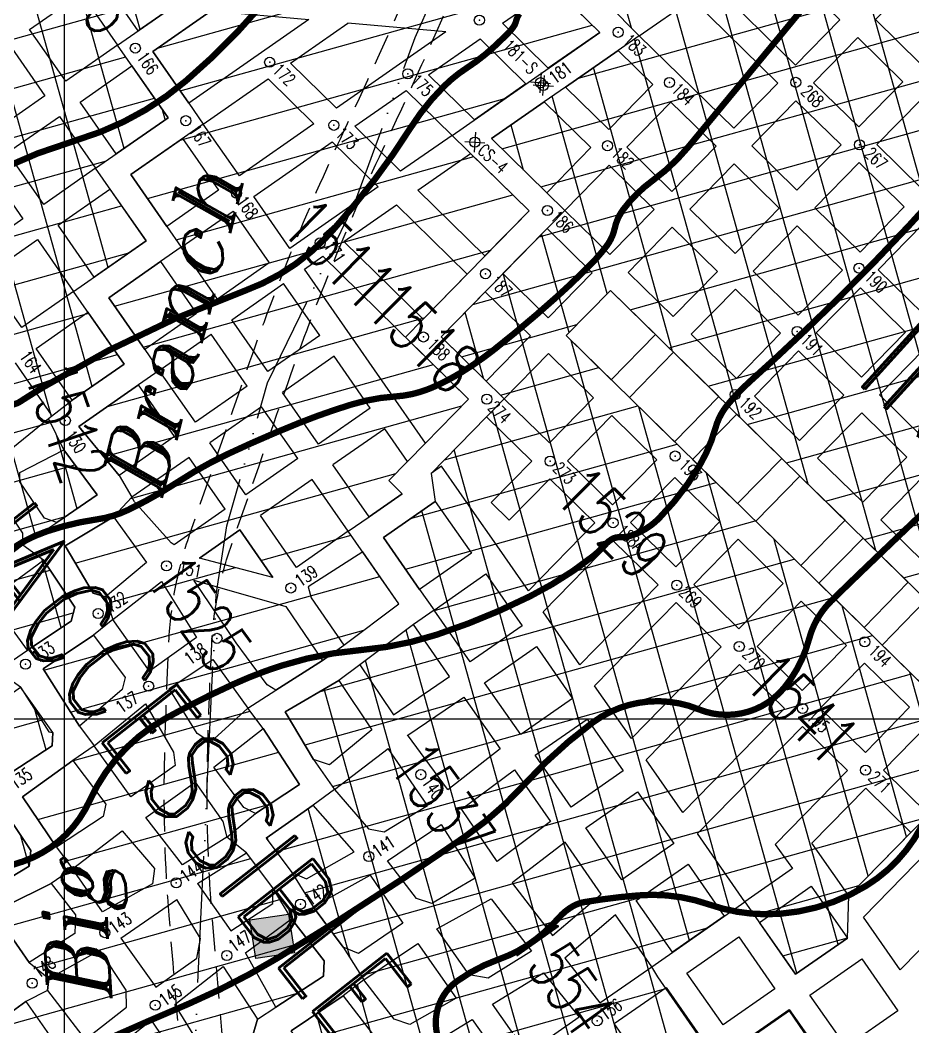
# Model space of a CAD drawing. Header units: inches. Extents: x 10131215 to 10153225, y 3476725 to 3491422.
# Drawn here: x 10143965 to 10144671, y 3481757 to 3482553 of the extents above; entities that cross this region are included whole.
import ezdxf
from ezdxf.enums import TextEntityAlignment as Align

# ---------------------------------------------------------------- set-up
doc = ezdxf.new("R2010")
doc.units = ezdxf.units.IN
doc.header["$LTSCALE"] = 100
doc.header["$MEASUREMENT"] = 0
doc.header["$PDMODE"] = 32
doc.header["$PDSIZE"] = 8
doc.linetypes.add('DASHED2', pattern=[0.375, 0.25, -0.125])
doc.linetypes.add('STREAM', pattern=[1.5, 1, -0.125, 0, -0.125, 0, -0.125, 0, -0.125])
doc.layers.get('0').update_dxf_attribs({"color": 60, "linetype": 'CONTINUOUS'})
for name, color, linetype in [('BUILDINGS', 7, 'CONTINUOUS'), ('ELEVATIONS-UPEER MASON-CONTOURS', 175, 'CONTINUOUS'), ('ELEVATIONS-UPPER MASON-SPOT', 175, 'CONTINUOUS'), ('GRID COORDINATES-VA SOUTH NAD27', 252, 'CONTINUOUS'), ('MINE WORKINGS-ADVANCED-SURVEYED', 7, 'CONTINUOUS'), ('MINE WORKINGS-RETREAT AREA', 4, 'CONTINUOUS'), ('MINE WORKINGS-RETREAT AREA-LABELS', 1, 'CONTINUOUS'), ('ROADS', 34, 'DASHED2'), ('SPADS-CONTROL SURVEY-LABELS', 230, 'CONTINUOUS'), ('SPADS-CONTROL SURVEY-SYMBOLS', 230, 'CONTINUOUS'), ('SPADS-LABEL', 90, 'CONTINUOUS'), ('SPADS-SYMBOL', 90, 'CONTINUOUS'), ('WATER-SURFACE', 140, 'STREAM')]:
    doc.layers.add(name, color=color, linetype=linetype)
doc.styles.add('INACCESSIBLE', font='ROMAND.SHX', dxfattribs={"width": 0.8, "height": 75})
doc.styles.add('LEV', font='SIMPLEX.shx', dxfattribs={"width": 0.7, "height": 40})
doc.styles.add('ROMANT', font='ROMANT.SHX', dxfattribs={"width": 2063.613351, "height": 165.089068})
doc.styles.add('SP', font='SIMPLEX', dxfattribs={"width": 0.75, "height": 12})

# ---------------------------------------------------------------- blocks, each defined once
blk = doc.blocks.new('*U52')
at = {"color": 4}
for p, q in [((660968.53, 201674.95), (661167.82, 201747.49)), ((660989, 201642.5), (661277.04, 201747.33)), ((660991.91, 201603.65), (661310.21, 201719.5)), ((660969.61, 201555.63), (661245.6, 201656.08)), ((660994.76, 201524.87), (661224.64, 201608.54)), ((660950.22, 201468.75), (661257.81, 201580.71)), ((660975.37, 201438), (661243.59, 201535.62)), ((660950.72, 201389.12), (661195.38, 201478.17)), ((660950.83, 201349.26), (661205.42, 201441.92)), ((660974.82, 201318.08), (661230.52, 201411.15)), ((660934.89, 201263.64), (661182.31, 201353.69)), ((661081.2, 201276.98), (661150.88, 201302.35)), ((660916.63, 201177.18), (661176.03, 201271.59)), ((660962.85, 201233.91), (661061.49, 201269.81)), ((660940.05, 201145.8), (661166.7, 201228.29)), ((660944.67, 201107.57), (661081.81, 201157.49)), ((660920.99, 201059.05), (661106.95, 201126.73)), ((660946.04, 201028.26), (661102.99, 201085.38)), ((660901.27, 200972.06), (661091.24, 201041.2)), ((660928.24, 200941.97), (661116.77, 201010.59)), ((660891.4, 200888.65), (661141.94, 200979.84)), ((660909.33, 200855.27), (661136.46, 200937.94))]:
    blk.add_line(p, q, dxfattribs=at)
blk = doc.blocks.new('*U53')
at = {"color": 4}
for p, q in [((661623.27, 201274.05), (661400.96, 201884.85)), ((661565.82, 201322.26), (661380.63, 201831.07)), ((661680.72, 201225.84), (661458.41, 201836.64)), ((661508.36, 201370.47), (661349.87, 201805.92)), ((661772.38, 201083.67), (661515.86, 201788.44)), ((661341.36, 201719.67), (661319.12, 201780.78)), ((661302.54, 201676.8), (661544.12, 201764.73)), ((661246.34, 201616.44), (661577.29, 201736.89)), ((661450.91, 201418.68), (661344.48, 201711.09)), ((661279.52, 201588.61), (661610.46, 201709.06)), ((661281.18, 201549.3), (661643.63, 201681.23)), ((661393.46, 201466.89), (661313.73, 201685.95)), ((661338.38, 201508.57), (661282.97, 201660.8)), ((661232.97, 201491.85), (661676.8, 201653.39)), ((661264.87, 201600.9), (661252.22, 201635.65)), ((661357.33, 201497.21), (661673.4, 201612.25)), ((661390.5, 201469.37), (661667.19, 201570.08)), ((661310.54, 201475.4), (661282.9, 201551.36)), ((661423.67, 201441.54), (661700.36, 201542.25)), ((661442.48, 201003.26), (661255.07, 201518.19)), ((661456.84, 201413.71), (661733.53, 201514.41)), ((661227.12, 201449.82), (661316.32, 201482.28)), ((661245.73, 201434.2), (661227.23, 201485.02)), ((661490.01, 201385.87), (661766.7, 201486.58)), ((661473.24, 201028.41), (661312.75, 201469.34)), ((661523.18, 201358.04), (661799.87, 201458.75)), ((661260.29, 201421.98), (661336.24, 201449.63)), ((661556.35, 201330.21), (661833.04, 201430.91)), ((661219.9, 201367.37), (661369.41, 201421.79)), ((661529.35, 200983.87), (661370.21, 201421.13)), ((661462.08, 200839.77), (661254.88, 201409.06)), ((661589.52, 201302.37), (661866.21, 201403.08)), ((661196.78, 201319.05), (661402.58, 201393.96)), ((661431.33, 200814.61), (661227.04, 201375.89)), ((661560.11, 201009.02), (661427.66, 201372.92)), ((661195.94, 201278.84), (661435.76, 201366.13)), ((661220.16, 201247.75), (661468.93, 201338.29)), ((661400.59, 200789.43), (661205.29, 201326.01)), ((661579.66, 201064.94), (661485.11, 201324.71)), ((661135.2, 201176.92), (661502.1, 201310.46)), ((661127.2, 201134.1), (661535.27, 201282.63)), ((661607.5, 201098.11), (661542.57, 201276.5)), ((661151.39, 201103), (661568.44, 201254.79)), ((661110.94, 201048.37), (661601.61, 201226.96)), ((661369.85, 200764.25), (661199.99, 201230.93)), ((661647.9, 201096.74), (661600.02, 201228.29)), ((661339.11, 200739.08), (661169.77, 201204.33)), ((661135.65, 201017.46), (661634.78, 201199.13)), ((661308.36, 200713.9), (661138.91, 201179.48)), ((661161.01, 200986.78), (661667.95, 201171.29)), ((661185.43, 200955.76), (661621.12, 201114.34)), ((661175.63, 200968.93), (661133.66, 201084.25)), ((661103.87, 201056.47), (661103.01, 201058.82)), ((661491.94, 201027.42), (661572.91, 201056.89)), ((661140.58, 200899.53), (661456.04, 201014.35)), ((661517.09, 200996.66), (661566.97, 201014.82)), ((661166.38, 200869.01), (661426.89, 200963.83)), ((661277.66, 200688.6), (661183.18, 200948.2)), ((661177.05, 200855.4), (661152.57, 200922.64))]:
    blk.add_line(p, q, dxfattribs=at)
blk = doc.blocks.new('*U54')
at = {"color": 4}
for p, q in [((660953.61, 201688.58), (660919.9, 201781.2)), ((660948.22, 201593.75), (660889.15, 201756.05)), ((660942.82, 201498.92), (660858.39, 201730.9)), ((660734.67, 201629.74), (660988.48, 201722.12)), ((660937.43, 201404.09), (660827.64, 201705.75)), ((660907.06, 201377.91), (660796.88, 201680.61)), ((660646.72, 201557.82), (660943.95, 201666)), ((660902.01, 201282.13), (660766.13, 201655.46)), ((660558.76, 201485.9), (660969.09, 201635.25)), ((660978.97, 201618.9), (660976.17, 201626.6)), ((660470.81, 201413.98), (660934.97, 201582.92)), ((660481.34, 201377.91), (660949.71, 201548.38)), ((660505.08, 201346.64), (660958.35, 201511.62)), ((660792.07, 201411.19), (660930.32, 201461.51)), ((660556.5, 201285.54), (660955.46, 201430.75)), ((660581.18, 201254.62), (660906.73, 201373.11)), ((660932.99, 201306.66), (660912.21, 201363.74)), ((660606.46, 201223.91), (660928.54, 201341.14)), ((660632.5, 201193.48), (660924.42, 201299.74)), ((660927.6, 201211.84), (660908.26, 201264.97)), ((660656.93, 201162.47), (660915.53, 201256.59)), ((660682.39, 201131.83), (660936.24, 201224.22)), ((660923.08, 201114.59), (660910.78, 201148.41)), ((660833.29, 201106.94), (660919.31, 201138.25)), ((660916.97, 201021.74), (660908.44, 201045.19))]:
    blk.add_line(p, q, dxfattribs=at)
blk = doc.blocks.new('CHKSPD')
at = {"layer": 'SPADS-CONTROL SURVEY-SYMBOLS'}
for p, q in [((0, 8), (0, -8)), ((-8, 0), (8, 0))]:
    blk.add_line(p, q, dxfattribs=at)
blk.add_circle((0, 0), 4, dxfattribs=at)

msp = doc.modelspace()

# ---------------------------------------------------------------- linework, layer by layer
at = {"layer": 'BUILDINGS'}
msp.add_lwpolyline([(10144151.39, 3481810.61), (10144146.73, 3481841.21), (10144177.33, 3481845.88), (10144181.99, 3481815.28)], close=True, dxfattribs=at)
msp.add_solid([(10144146.73, 3481841.21), (10144177.33, 3481845.88), (10144151.39, 3481810.61), (10144181.99, 3481815.28)], dxfattribs=at)
at = {"layer": 'ELEVATIONS-UPEER MASON-CONTOURS', "const_width": 5}
for points in [[(10135978.88, 3483263.25, 0), (10135880.17, 3483248.32, 0.000547)], [(10136147.76, 3483288.54, 0.000001), (10135988.51, 3483264.69, 0.000023)], [(10143347.33, 3482130.47, -0.074742), (10143492.5, 3482211.57, -0.075669), (10143555.9, 3482225.03, 0.136176), (10143590.43, 3482236.81, 0.122694), (10143601.27, 3482249, -0.197133), (10143609.23, 3482255.69, -0.014469), (10143619.45, 3482258.63, 0.006496), (10143642.31, 3482264.82, 0.006576), (10143732.53, 3482291.8, 0.012443), (10143779.63, 3482307.86, 0.134314), (10143821.7, 3482337.93, -0.072445), (10143891.43, 3482401.97, -0.077302), (10144010.11, 3482458.43, 0.104402), (10144096.03, 3482505.11, 0.039735), (10144155.41, 3482564.48, -0.034495), (10144223.07, 3482633.55, -0.030355), (10144254.04, 3482657.89, 0.059267), (10144269.19, 3482671.28, 0.206496), (10144276.06, 3482691.9, -0.120959), (10144281.63, 3482727.57, -0.042379), (10144306.37, 3482775.05, -0.020822), (10144368.41, 3482864.45, -0.031957), (10144388.41, 3482887.62, -0.01807), (10144427.66, 3482924.82)], [(10143396.67, 3482039.11), (10143557.87, 3482080.14), (10143716.07, 3482120.4, 0.267686), (10143756.33, 3482159.63, -0.252143), (10143797.54, 3482202.18, -0.013641), (10143864.44, 3482221.43, 0.012242), (10143939.04, 3482242.67, 0.000469), (10143961.31, 3482249.63, 0.016715), (10143961.93, 3482249.85, 0.051068), (10143964.85, 3482251.34, -0.007623), (10143983.44, 3482262.98, -0.049193), (10144142.2, 3482338.87, 0.114497), (10144206.29, 3482380.46, 0.012809), (10144213.82, 3482388.68, 0.0055), (10144230.65, 3482408.45, 0.032776), (10144273.66, 3482467.64, -0.05672), (10144300.18, 3482500.68, -0.051842), (10144318.34, 3482515.3, 0.043714), (10144340.14, 3482532.26, 0.011175), (10144351.42, 3482543.23, 0.032425), (10144354.96, 3482547.33, 0.099686), (10144357.31, 3482552.2, -0.08148), (10144359.96, 3482558.24, -0.117043)], [(10143914.82, 3482079.2, -0.227373), (10143985.85, 3482148.67, -0.046598), (10144025.79, 3482158.2, 0.076128), (10144049.94, 3482165.48, 0.0335), (10144090.15, 3482188.07, -0.034676), (10144129.04, 3482209.8, -0.014939), (10144185.79, 3482234.49, -0.020995), (10144227.34, 3482249.11, -0.058196), (10144261.9, 3482255.41, 0.077682), (10144287.66, 3482261.14, 0.022795), (10144299.81, 3482266.57, 0.01961), (10144313.36, 3482274.04, 0.031161), (10144340.14, 3482292.6, 0.015772), (10144389.36, 3482334.04, 0.015542), (10144416.97, 3482360.41, 0.032523), (10144428.9, 3482374.23, 0.109261), (10144435.55, 3482388.73, -0.108751), (10144442.21, 3482403.31, -0.074022), (10144465.44, 3482426.19, 0.0625), (10144493.53, 3482452.61), (10144583.07, 3482560.86)], [(10143634.15, 3481795.18, -0.003317), (10143803.39, 3481845.88, -0.022805), (10143904.08, 3481870.39, 0.036071), (10143967.35, 3481887.58, 0.204429), (10144019.83, 3481935.58, -0.161149), (10144080.15, 3482000.81, -0.019473), (10144134.26, 3482028.03, -0.029647), (10144171.41, 3482042.34, -0.05677), (10144233.95, 3482054.7, 0.058549), (10144294.55, 3482066.9, 0.037419), (10144368.46, 3482097.31, 0.050743), (10144418.24, 3482128.98, 0.044113), (10144428.09, 3482138.27, -0.08408), (10144433.66, 3482142.74, -0.140859), (10144438.99, 3482143.99, 0.087604), (10144447.63, 3482145.06, 0.124246), (10144470.52, 3482158.97, 0.061925), (10144502.84, 3482201.12, 0.065271), (10144515.2, 3482230.36, -0.102851), (10144524.46, 3482248.39, -0.040338), (10144541.99, 3482266.82, 0.011353), (10144607.85, 3482328.5, 0.016962), (10144697.69, 3482422.72, 0.013896), (10144800.03, 3482544.27)], [(10143758.59, 3481634.57, -0.000411), (10143778.72, 3481641.84, 0.015562), (10143955.98, 3481711.99, 0.005122), (10144003.97, 3481733.32, -0.004089), (10144064.02, 3481760.16, -0.002236), (10144075.5, 3481765.12, 0.001103), (10144098.79, 3481775.11, 0.034105), (10144168.66, 3481811.11, 0.015214), (10144316.45, 3481906.75, 0.05772), (10144363.82, 3481948.31, -0.049694), (10144418.02, 3481997.41, -0.262095), (10144501.93, 3482007.88, 0.329029), (10144569.67, 3482024.98, 0.108358), (10144589.3, 3482063.44, -0.135712), (10144606.72, 3482093.46, -0.003499), (10144641.09, 3482126.67, 0.001489), (10144722.18, 3482204.38, 0.002711), (10144813.89, 3482293.76, 0.002051), (10144933.98, 3482413.05)], [(10144297.05, 3481744.1, -0.350482), (10144310.6, 3481792.73, -0.071835), (10144343.88, 3481810.12, 0.08046), (10144373.36, 3481826.17, 0.047777), (10144391.37, 3481843.11, -0.08364), (10144402.38, 3481852.07, -0.088232), (10144411.76, 3481855.4, -0.020497), (10144453.98, 3481860.64, -0.105042), (10144510.07, 3481853.48, 0.10401), (10144566.69, 3481846.14, 0.11867), (10144634.44, 3481868.19, 0.133508), (10144677.98, 3481914.51, 0.037173), (10144684.33, 3481928.92, -0.054949), (10144688.97, 3481938.53, -0.061431), (10144701.45, 3481953.87, -0.00654), (10144836.51, 3482080.26, -0.027032), (10144939.43, 3482164.37, -0.020232), (10145086.9, 3482263.24)], [(10143969.15, 3481406.77, -0.030779), (10144019.44, 3481431.82), (10144242.74, 3481526.4), (10144466.04, 3481620.99, 0.443101), (10144474.53, 3481645.32, -0.390718), (10144481.41, 3481672.63, -0.367785), (10144513.82, 3481668.53, 0.351109), (10144547.26, 3481663.3, 0.00769), (10144577.57, 3481681.28, 0.004922), (10144624.21, 3481710.56, 0.004204), (10144831.79, 3481846.25, 0.034973), (10144855.42, 3481864.48, 0.01141), (10144871.22, 3481879.2, -0.002225), (10144950.83, 3481956.15, -0.004884), (10145049.73, 3482049.04, -0.003695), (10145182.52, 3482169.56)]]:
    msp.add_lwpolyline(points, format="xyb", dxfattribs=at)
at = {"layer": 'GRID COORDINATES-VA SOUTH NAD27'}
for p, q in [((10144000, 3476730), (10144000, 3490730)), ((10153220, 3482000), (10131220, 3482000))]:
    msp.add_line(p, q, dxfattribs=at)
at = {"layer": 'MINE WORKINGS-ADVANCED-SURVEYED'}
for p, q in [((10144178.75, 3482519.06), (10144224.3, 3482550.81)), ((10144301.69, 3482543.8), (10144215.11, 3482483.46)), ((10144215.11, 3482483.46), (10144178.75, 3482519.06)), ((10144109.76, 3482470.98), (10144161.03, 3482506.71)), ((10144161.03, 3482506.71), (10144197.39, 3482471.11)), ((10144197.39, 3482471.11), (10144138.35, 3482429.96)), ((10144149.78, 3482413.55), (10144211.93, 3482456.86)), ((10144211.93, 3482456.86), (10144248.29, 3482421.26)), ((10144248.29, 3482421.26), (10144178.37, 3482372.53)), ((10144285.72, 3482218.5), (10144189.81, 3482356.12)), ((10144201.99, 3482303.66), (10144173.4, 3482344.69)), ((10144160.96, 3482275.07), (10144132.38, 3482316.1)), ((10144144.56, 3482263.64), (10144115.97, 3482304.66)), ((10144201.99, 3482303.66), (10144160.96, 3482275.07)), ((10143989.73, 3482240.93), (10143961.08, 3482282.04)), ((10144213.42, 3482287.25), (10144172.4, 3482258.67)), ((10144242.01, 3482246.23), (10144213.42, 3482287.25)), ((10144103.53, 3482235.05), (10144074.94, 3482276.07)), ((10144087.12, 3482223.61), (10144058.54, 3482264.64)), ((10144144.56, 3482263.64), (10144103.53, 3482235.05)), ((10144200.99, 3482217.64), (10144172.4, 3482258.67)), ((10144155.99, 3482247.23), (10144114.97, 3482218.64)), ((10144184.58, 3482206.21), (10144155.99, 3482247.23)), ((10144242.01, 3482246.23), (10144200.99, 3482217.64)), ((10144253.45, 3482229.82), (10144212.42, 3482201.23)), ((10144271.48, 3482203.95), (10144253.45, 3482229.82)), ((10144087.12, 3482223.61), (10144043.11, 3482192.94)), ((10144143.56, 3482177.62), (10144114.97, 3482218.64)), ((10144098.56, 3482207.2), (10144053.34, 3482175.69)), ((10144127.15, 3482166.18), (10144098.56, 3482207.2)), ((10144184.58, 3482206.21), (10144143.56, 3482177.62)), ((10144241.01, 3482160.21), (10144212.42, 3482201.23)), ((10144196.02, 3482189.8), (10144154.99, 3482161.21)), ((10144224.6, 3482148.78), (10144196.02, 3482189.8)), ((10144127.15, 3482166.18), (10144086.7, 3482137.99)), ((10144183.58, 3482120.19), (10144154.99, 3482161.21)), ((10144138.59, 3482149.77), (10144106.7, 3482127.55)), ((10144164.79, 3482112.17), (10144138.59, 3482149.77))]:
    msp.add_line(p, q, dxfattribs=at)
at = {"layer": 'MINE WORKINGS-ADVANCED-SURVEYED', "flags": 128}
for points in [[(10144029.71, 3482585.84), (10144070.73, 3482614.43), (10144099.32, 3482573.41), (10144058.3, 3482544.82)], [(10144677.65, 3482518.69), (10144641.92, 3482553.67), (10144676.91, 3482589.4), (10144712.63, 3482554.41)], [(10144382.92, 3482515.08), (10144346.56, 3482550.69), (10144387.29, 3482579.07), (10144423.65, 3482543.47)], [(10143972.28, 3482545.82), (10144013.3, 3482574.41), (10144041.89, 3482533.39), (10144000.87, 3482504.8)], [(10144529.68, 3482467.63), (10144454.89, 3482540.86), (10144496.65, 3482569.96), (10144564.66, 3482503.36)], [(10144193.35, 3482553.62), (10144098.32, 3482487.39), (10144069.73, 3482528.41), (10144115.97, 3482560.64)], [(10144324.47, 3482474.35), (10144288.11, 3482509.95), (10144328.84, 3482538.34), (10144365.2, 3482502.73)], [(10144628.67, 3482468.67), (10144592.94, 3482503.66), (10144627.93, 3482539.38), (10144663.65, 3482504.4)], [(10143914.85, 3482505.8), (10143955.87, 3482534.38), (10143984.46, 3482493.36), (10143943.44, 3482464.77)], [(10144430.69, 3482466.59), (10144396.44, 3482500.13), (10144438.19, 3482529.23), (10144465.67, 3482502.32)], [(10144012.3, 3482488.39), (10144053.32, 3482516.98), (10144081.91, 3482475.96), (10144040.89, 3482447.37)], [(10144266.01, 3482433.61), (10144229.65, 3482469.21), (10144270.38, 3482497.6), (10144306.74, 3482461.99)], [(10144381.71, 3482416.58), (10144337.99, 3482459.39), (10144379.74, 3482488.49), (10144416.69, 3482452.3)], [(10144480.7, 3482417.62), (10144444.98, 3482452.6), (10144479.96, 3482488.33), (10144515.68, 3482453.34)], [(10144579.69, 3482418.66), (10144543.97, 3482453.64), (10144578.95, 3482489.36), (10144614.68, 3482454.38)], [(10144678.69, 3482419.69), (10144642.96, 3482454.68), (10144677.94, 3482490.4), (10144713.67, 3482455.42)], [(10143954.87, 3482448.36), (10143995.89, 3482476.95), (10144024.48, 3482435.93), (10143983.46, 3482407.34)], [(10144052.33, 3482430.96), (10144093.35, 3482459.55), (10144121.94, 3482418.52), (10144080.92, 3482389.94)], [(10144332.73, 3482366.56), (10144279.54, 3482418.65), (10144321.29, 3482447.75), (10144367.72, 3482402.29)], [(10144530.72, 3482368.64), (10144494.99, 3482403.62), (10144529.97, 3482439.35), (10144565.7, 3482404.37)], [(10144629.71, 3482369.68), (10144593.98, 3482404.66), (10144628.97, 3482440.39), (10144664.69, 3482405.4)], [(10143897.44, 3482408.34), (10143938.46, 3482436.93), (10143967.05, 3482395.91), (10143926.03, 3482367.32)], [(10144431.72, 3482367.6), (10144396, 3482402.59), (10144430.98, 3482438.31), (10144466.71, 3482403.33)], [(10143994.9, 3482390.93), (10144035.92, 3482419.52), (10144064.51, 3482378.5), (10144023.48, 3482349.91)], [(10144092.35, 3482373.53), (10144133.37, 3482402.12), (10144161.96, 3482361.09), (10144120.94, 3482332.5)], [(10144283.75, 3482316.55), (10144221.08, 3482377.92), (10144262.84, 3482407.02), (10144318.74, 3482352.27)], [(10144679.72, 3482320.7), (10144644, 3482355.69), (10144678.98, 3482391.41), (10144714.71, 3482356.43)], [(10144382.75, 3482317.59), (10144347.02, 3482352.57), (10144382.01, 3482388.3), (10144417.73, 3482353.31)], [(10144481.74, 3482318.63), (10144446.01, 3482353.61), (10144481, 3482389.33), (10144516.72, 3482354.35)], [(10144580.73, 3482319.66), (10144545.01, 3482354.65), (10144579.99, 3482390.37), (10144615.72, 3482355.39)], [(10143937.46, 3482350.91), (10143978.49, 3482379.5), (10144007.08, 3482338.48), (10143966.05, 3482309.89)], [(10144034.92, 3482333.5), (10144075.94, 3482362.09), (10144104.53, 3482321.07), (10144063.51, 3482292.48)], [(10144333.77, 3482267.57), (10144298.05, 3482302.55), (10144333.03, 3482338.28), (10144368.75, 3482303.3)], [(10144432.76, 3482268.61), (10144397.04, 3482303.59), (10144432.02, 3482339.32), (10144467.75, 3482304.34)], [(10144531.76, 3482269.65), (10144496.03, 3482304.63), (10144531.01, 3482340.36), (10144566.74, 3482305.37)], [(10144630.75, 3482270.69), (10144595.02, 3482305.67), (10144630.01, 3482341.4), (10144665.73, 3482306.41)], [(10143977.49, 3482293.48), (10144018.51, 3482322.07), (10144047.1, 3482281.04), (10144006.08, 3482252.46)], [(10144383.79, 3482218.59), (10144348.06, 3482253.58), (10144383.04, 3482289.3), (10144418.77, 3482254.32)], [(10144482.78, 3482219.63), (10144447.05, 3482254.62), (10144482.04, 3482290.34), (10144517.76, 3482255.36)], [(10144581.77, 3482220.67), (10144546.05, 3482255.65), (10144581.03, 3482291.38), (10144616.75, 3482256.4)], [(10144680.76, 3482221.71), (10144645.04, 3482256.69), (10144680.02, 3482292.42), (10144715.75, 3482257.44)], [(10144433.8, 3482169.62), (10144398.08, 3482204.6), (10144433.06, 3482240.33), (10144468.78, 3482205.34)], [(10144532.79, 3482170.66), (10144497.07, 3482205.64), (10144532.05, 3482241.36), (10144567.78, 3482206.38)], [(10144631.79, 3482171.69), (10144596.06, 3482206.68), (10144631.04, 3482242.4), (10144666.77, 3482207.42)], [(10144326.45, 3482160.05), (10144298.44, 3482200.24), (10144290.2, 3482194.49), (10144334.07, 3482239.29), (10144369.79, 3482204.3), (10144337.62, 3482171.45), (10144351.91, 3482157.46), (10144384.08, 3482190.31), (10144419.81, 3482155.33), (10144367.19, 3482101.59), (10144338.09, 3482143.35)], [(10143964.66, 3482187.81), (10143964.46, 3482195.35), (10143999.43, 3482213.07), (10144025.72, 3482177.5), (10143993.86, 3482155.56), (10143984.15, 3482159.03)], [(10144582.81, 3482121.68), (10144547.08, 3482156.66), (10144582.07, 3482192.39), (10144617.79, 3482157.4)], [(10144681.8, 3482122.72), (10144646.08, 3482157.7), (10144681.06, 3482193.43), (10144716.78, 3482158.44)], [(10144483.82, 3482120.64), (10144448.09, 3482155.62), (10144483.07, 3482191.35), (10144518.8, 3482156.37)], [(10143905.53, 3482148.95), (10143906.1, 3482157.16), (10143938.84, 3482177.71), (10143947.78, 3482175.39), (10143966.58, 3482147.26), (10143966.89, 3482137.77), (10143932.3, 3482111.53)], [(10144252.45, 3482143.8), (10144293.47, 3482172.39), (10144322.06, 3482131.37), (10144281.04, 3482102.78)], [(10144000.47, 3482137.14), (10144038.72, 3482160.22), (10144064.85, 3482123.93), (10144032.39, 3482096.94), (10144022.63, 3482099.68)], [(10144469.82, 3482106.35), (10144407.93, 3482043.14), (10144378.83, 3482084.89), (10144434.1, 3482141.33)], [(10144533.83, 3482071.66), (10144498.11, 3482106.65), (10144533.09, 3482142.37), (10144568.82, 3482107.39)], [(10144632.82, 3482072.7), (10144597.1, 3482107.69), (10144632.08, 3482143.41), (10144667.81, 3482108.43)], [(10144192.9, 3482104.73), (10144195.2, 3482095.95), (10144221.01, 3482058.6), (10144264.63, 3482091.35), (10144236.04, 3482132.37)], [(10143941.1, 3482094.9), (10143983.43, 3482125.94), (10144008.03, 3482088.68), (10144005.08, 3482077.71), (10143970.72, 3482054.73)], [(10144292.47, 3482086.37), (10144333.5, 3482114.96), (10144362.09, 3482073.94), (10144321.06, 3482045.35)], [(10144038.31, 3482079.05), (10144076.79, 3482108.9), (10144104.55, 3482064.62), (10144067.13, 3482037.97)], [(10144102.24, 3482110.05), (10144175.07, 3482089.22), (10144204.27, 3482046.53), (10144167.33, 3482023.12), (10144160.45, 3482027.24), (10144135.82, 3482060.51)], [(10144519.84, 3482057.37), (10144448.66, 3481984.69), (10144419.57, 3482026.44), (10144484.11, 3482092.36)], [(10144583.85, 3482022.69), (10144548.12, 3482057.67), (10144583.11, 3482093.4), (10144618.83, 3482058.41)], [(10144682.84, 3482023.73), (10144647.11, 3482058.71), (10144682.1, 3482094.43), (10144717.82, 3482059.45)], [(10144304.65, 3482033.91), (10144276.07, 3482074.94), (10144233.64, 3482043.04), (10144259.28, 3482004.97), (10144260.39, 3482003.39)], [(10143982.92, 3482039.93), (10144022.87, 3482066.41), (10144047.98, 3482032.98), (10144045.5, 3482023.57), (10144011.68, 3481994.48)], [(10144332.5, 3482028.94), (10144373.52, 3482057.53), (10144402.11, 3482016.51), (10144361.09, 3481987.92)], [(10144082.69, 3482024.26), (10144117.3, 3482047.23), (10144145.09, 3482008.77), (10144115.43, 3481981.82), (10144104.87, 3481988.86)], [(10144569.85, 3482008.4), (10144489.4, 3481926.24), (10144460.3, 3481967.99), (10144534.13, 3482043.38)], [(10144633.86, 3481973.71), (10144598.14, 3482008.69), (10144633.12, 3482044.42), (10144668.85, 3482009.44)], [(10143927.01, 3481998.54), (10143965.03, 3482025.27), (10143987.46, 3481989.97), (10143990.59, 3481989.63), (10143990.23, 3481979.1), (10143958.31, 3481958.13)], [(10144174.51, 3482006), (10144217.01, 3482030.72), (10144243.17, 3481991.52), (10144209.71, 3481963.99), (10144197.14, 3481968.26)], [(10144023.46, 3481978.86), (10144064.14, 3482012.32), (10144086.23, 3481973.89), (10144087.57, 3481963.36), (10144052.48, 3481938.73)], [(10144372.52, 3481971.51), (10144413.55, 3482000.1), (10144442.13, 3481959.08), (10144401.11, 3481930.49)], [(10144562.48, 3481900.81), (10144576.1, 3481881.79), (10144538.59, 3481855.65), (10144501.04, 3481909.54), (10144584.14, 3481994.4), (10144619.87, 3481959.42)], [(10144683.88, 3481924.73), (10144648.15, 3481959.72), (10144683.14, 3481995.44), (10144718.86, 3481960.46)], [(10144118.17, 3481961.97), (10144157.32, 3481992.63), (10144186.06, 3481948.51), (10144151.08, 3481925.45), (10144141.94, 3481930.09)], [(10143914.13, 3481980.86), (10143941.35, 3481948.14), (10143939.4, 3481946.22), (10143973.3, 3481896.04), (10143972.08, 3481883.75), (10143934.71, 3481861.22), (10143907.33, 3481907.42)], [(10143966.79, 3481938.73), (10144006.4, 3481967.3), (10144032.65, 3481932.83), (10144030.52, 3481923.14), (10143993.63, 3481898.76)], [(10144064.2, 3481922.26), (10144103.4, 3481950.13), (10144125.28, 3481919.24), (10144128.3, 3481906.77), (10144093.41, 3481884.92)], [(10144591.56, 3481901.92), (10144634.16, 3481945.43), (10144669.89, 3481910.44), (10144620.72, 3481860.24), (10144596.02, 3481895.68)], [(10144412.55, 3481914.08), (10144453.57, 3481942.67), (10144482.16, 3481901.65), (10144441.14, 3481873.06)], [(10144290.74, 3481854.19), (10144278.66, 3481858.21), (10144255.61, 3481887.98), (10144298.1, 3481916.83), (10144325.13, 3481874.38)], [(10144006.28, 3481881.62), (10144045.62, 3481911.66), (10144071.23, 3481881.84), (10144069.66, 3481869.81), (10144029.9, 3481847.69)], [(10144396.14, 3481902.64), (10144354.33, 3481870.56), (10144354.63, 3481870.13), (10144386.17, 3481828.98), (10144424.73, 3481861.62)], [(10144661.46, 3481801.78), (10144632.36, 3481843.54), (10144684.18, 3481896.45), (10144719.9, 3481861.47)], [(10144452.57, 3481856.65), (10144493.59, 3481885.24), (10144522.18, 3481844.22), (10144481.16, 3481815.63)], [(10144232.54, 3481814.8), (10144220.54, 3481819.78), (10144196.69, 3481851.46), (10144241.89, 3481876.53), (10144267.87, 3481838.69)], [(10143948.94, 3481840.69), (10143953.63, 3481852.26), (10143989.33, 3481870.05), (10144008.6, 3481845.17), (10144008.07, 3481830.52), (10143971.89, 3481807.66)], [(10144578.62, 3481798.22), (10144550.03, 3481839.24), (10144591.05, 3481867.83), (10144619.64, 3481826.81)], [(10144335.3, 3481795.15), (10144320.17, 3481797.86), (10144294.79, 3481834.18), (10144337.79, 3481857.87), (10144369.56, 3481816.58)], [(10144167.33, 3481772.14), (10144143.16, 3481815.18), (10144179.63, 3481842.14), (10144205.53, 3481808.82), (10144205.05, 3481796.79)], [(10144464.75, 3481804.19), (10144436.16, 3481845.21), (10144395.89, 3481811.03), (10144423.73, 3481775.6)], [(10144521.19, 3481758.2), (10144492.6, 3481799.22), (10144533.62, 3481827.81), (10144562.21, 3481786.78)], [(10144273.2, 3481758.55), (10144260.9, 3481762.84), (10144236.87, 3481793.91), (10144279.58, 3481822.51), (10144310.09, 3481779.38)], [(10144618.64, 3481740.79), (10144590.05, 3481781.81), (10144631.07, 3481810.4), (10144659.66, 3481769.38)], [(10144118.99, 3481723.08), (10144087.15, 3481774.38), (10144125.59, 3481804.33), (10144152.82, 3481762.71), (10144149.17, 3481750.72)], [(10144366.3, 3481735.58), (10144338.68, 3481774.48), (10144379.21, 3481799.24), (10144407.32, 3481764.17)], [(10144463.76, 3481718.17), (10144435.17, 3481759.19), (10144476.19, 3481787.78), (10144504.78, 3481746.76)], [(10144208.05, 3481713.82), (10144179.42, 3481753.36), (10144220.47, 3481781.12), (10144243.39, 3481751.24), (10144243.18, 3481738.09)], [(10143969.28, 3481776.72), (10143998.89, 3481734.41), (10143959.07, 3481707.75), (10143930.48, 3481748.77)], [(10144561.21, 3481700.76), (10144532.62, 3481741.79), (10144573.64, 3481770.38), (10144602.23, 3481729.35)], [(10144322.71, 3481762.5), (10144349.89, 3481724.14), (10144308.87, 3481695.55), (10144277.01, 3481734.55)], [(10144061.16, 3481683.77), (10144028.91, 3481730.6), (10144068.46, 3481761.91), (10144097.18, 3481719.31), (10144097.33, 3481707.47)]]:
    msp.add_lwpolyline(points, close=True, dxfattribs=at)
for points in [[(10144513.35, 3482581.6), (10144578.65, 3482517.65), (10144613.64, 3482553.37), (10144568.14, 3482597.93)], [(10144301.69, 3482543.8), (10144224.3, 3482550.81)], [(10144138.35, 3482429.96), (10144109.76, 3482470.98)], [(10144178.37, 3482372.53), (10144149.78, 3482413.55)], [(10144189.81, 3482356.12), (10144204.38, 3482366.28), (10144319.78, 3482253.28), (10144285.72, 3482218.5)], [(10144132.38, 3482316.1), (10144173.4, 3482344.69)], [(10144074.94, 3482276.07), (10144115.97, 3482304.66)], [(10144015.24, 3482226.6), (10144011.24, 3482231.68), (10144058.54, 3482264.64)], [(10143920.53, 3482253.26), (10143951.82, 3482209.21), (10143987.32, 3482237.94)], [(10144043.11, 3482192.94), (10144015.41, 3482226.52)], [(10144271.48, 3482203.95), (10144256.62, 3482188.79), (10144267.18, 3482178.45), (10144241.01, 3482160.21)], [(10144086.7, 3482137.99), (10144084.38, 3482139.57), (10144055.44, 3482172.04), (10144053.34, 3482175.69)], [(10144224.6, 3482148.78), (10144183.58, 3482120.19)], [(10144164.79, 3482112.17), (10144106.7, 3482127.55)], [(10144271.69, 3481987.39), (10144316.09, 3482017.51), (10144344.68, 3481976.48), (10144303.38, 3481944.22), (10144303.06, 3481944.68), (10144271.43, 3481987.74)], [(10144213.69, 3481944.41), (10144240.7, 3481913.35), (10144252.92, 3481910.91), (10144287.37, 3481931.71), (10144256.24, 3481976.9)], [(10144213.69, 3481944.41), (10144256.24, 3481976.9)], [(10144342.4, 3481887.33), (10144314.95, 3481927.75), (10144314.19, 3481928.82), (10144356.11, 3481960.07), (10144384.7, 3481919.05), (10144342.4, 3481887.33)], [(10144159.68, 3481905.92), (10144179.89, 3481878.83), (10144191.62, 3481873.63), (10144229.3, 3481895.11), (10144196.69, 3481932.12)], [(10144159.68, 3481905.92), (10144196.69, 3481932.12)], [(10144105.13, 3481870.14), (10144131.56, 3481832.58), (10144164.73, 3481854.1), (10144164.76, 3481866.66), (10144143.94, 3481894.27)], [(10144105.13, 3481870.14), (10144143.94, 3481894.27)], [(10144044.59, 3481826.77), (10144072.29, 3481788.16), (10144104.61, 3481811.1), (10144107.7, 3481826.43), (10144088.83, 3481857.44)], [(10144044.59, 3481826.77), (10144088.83, 3481857.44)], [(10144522.18, 3481844.22), (10144481.16, 3481815.63)], [(10143986.6, 3481785.28), (10144016.33, 3481746.61), (10144048.9, 3481772.22), (10144048.77, 3481785.65), (10144027.78, 3481817.25)], [(10143986.6, 3481785.28), (10143987.52, 3481794.93), (10144027.78, 3481817.25)]]:
    msp.add_lwpolyline(points, dxfattribs=at)
at = {"layer": 'MINE WORKINGS-RETREAT AREA'}
for points in [[(10144149.17, 3481750.72), (10144152.82, 3481762.71), (10144167.33, 3481772.14), (10144205.05, 3481796.79), (10144205.53, 3481808.82), (10144179.63, 3481842.14), (10144164.76, 3481866.66), (10144143.94, 3481894.27), (10144128.3, 3481906.77), (10144151.08, 3481925.45), (10144186.06, 3481948.51), (10144157.32, 3481992.63), (10144145.09, 3482008.77), (10144167.33, 3482023.12), (10144204.27, 3482046.53), (10144221.01, 3482058.6), (10144264.63, 3482091.35), (10144224.6, 3482148.78), (10144241.01, 3482160.21), (10144267.18, 3482178.45), (10144256.62, 3482188.79), (10144271.48, 3482203.95), (10144285.72, 3482218.5), (10144319.78, 3482253.28), (10144269.76, 3482302.26), (10144283.75, 3482316.55), (10144367.72, 3482402.29), (10144306.74, 3482461.99), (10144423.65, 3482543.47), (10144372.74, 3482593.32)], [(10144405.01, 3482591.42), (10144454.89, 3482540.86), (10144438.19, 3482529.23), (10144396.44, 3482500.13), (10144379.74, 3482488.49), (10144337.99, 3482459.39), (10144396, 3482402.59), (10144298.05, 3482302.55), (10144348.06, 3482253.58), (10144334.07, 3482239.29), (10144290.2, 3482194.49), (10144293.47, 3482172.39), (10144252.45, 3482143.8), (10144281.04, 3482102.78), (10144292.47, 3482086.37), (10144276.07, 3482074.94), (10144233.64, 3482043.04), (10144217.01, 3482030.72), (10144174.51, 3482006), (10144197.14, 3481968.26), (10144213.69, 3481944.41), (10144196.69, 3481932.12), (10144159.68, 3481905.92), (10144179.89, 3481878.83), (10144196.69, 3481851.46), (10144220.54, 3481819.78), (10144236.87, 3481793.91), (10144220.47, 3481781.12), (10144179.42, 3481753.36)], [(10143958.31, 3481958.13), (10143990.23, 3481979.1), (10143990.59, 3481989.63), (10143965.03, 3482025.27), (10143946.53, 3482038.45), (10143970.72, 3482054.73), (10144005.08, 3482077.71), (10144008.03, 3482088.68), (10143983.43, 3482125.94), (10143966.89, 3482137.77), (10143993.86, 3482155.56), (10144025.72, 3482177.5), (10143999.43, 3482213.07), (10143987.32, 3482237.94), (10144006.08, 3482252.46), (10144047.1, 3482281.04), (10144007.08, 3482338.48), (10144064.51, 3482378.5), (10144024.48, 3482435.93), (10144081.91, 3482475.96), (10144041.89, 3482533.39), (10144099.32, 3482573.41)], [(10144115.97, 3482560.64), (10144069.73, 3482528.41), (10144098.32, 3482487.39), (10144109.76, 3482470.98), (10144052.33, 3482430.96), (10144080.92, 3482389.94), (10144092.35, 3482373.53), (10144075.94, 3482362.09), (10144034.92, 3482333.5), (10144063.51, 3482292.48), (10144074.94, 3482276.07), (10144058.54, 3482264.64), (10144011.24, 3482231.68), (10144043.11, 3482192.94), (10144053.34, 3482175.69), (10144038.72, 3482160.22), (10144000.47, 3482137.14), (10144022.63, 3482099.68), (10144032.39, 3482096.94), (10144038.31, 3482079.05), (10144022.87, 3482066.41), (10143982.92, 3482039.93), (10144011.68, 3481994.48), (10144023.46, 3481978.86), (10144006.4, 3481967.3), (10143966.79, 3481938.73), (10143993.63, 3481898.76), (10144006.28, 3481881.62), (10143989.33, 3481870.05), (10143953.63, 3481852.26)], [(10143934.71, 3481861.22), (10143972.08, 3481883.75), (10143973.3, 3481896.04), (10143939.4, 3481946.22)], [(10144503.75, 3481747.17), (10144469.5, 3481796.31), (10144464.75, 3481804.19), (10144538.59, 3481855.65), (10144578.62, 3481798.22), (10144619.64, 3481826.81), (10144620.72, 3481860.24), (10144683.88, 3481924.73), (10144733.89, 3481875.76), (10144782.87, 3481925.77), (10144997.22, 3481715.87)], [(10143948.94, 3481840.69), (10143971.89, 3481807.66), (10143987.52, 3481794.93), (10143986.6, 3481785.28), (10143969.28, 3481776.72), (10143945.55, 3481759.63)], [(10144601.11, 3481729.58), (10144573.85, 3481769.39), (10144515.47, 3481728.76)]]:
    msp.add_lwpolyline(points, dxfattribs=at)
for points in [[(10144397.04, 3482303.59), (10144432.02, 3482339.32), (10144582.07, 3482192.39), (10144767.84, 3482010.47), (10144732.86, 3481974.75)], [(10144138.59, 3482149.77), (10144164.79, 3482112.17), (10144106.7, 3482127.55)], [(10144138.59, 3482149.77), (10144164.79, 3482112.17), (10144106.7, 3482127.55)]]:
    msp.add_lwpolyline(points, close=True, dxfattribs=at)
at = {"layer": 'ROADS', "flags": 128}
for points in [[(10143977.81, 3480529.33, -0.01938), (10144061.31, 3480644.41, 0.112576), (10144109.14, 3480745.43, 0.031592), (10144127.54, 3480863.16, 0.010664), (10144138.73, 3481021.55, 0.032134), (10144136.1, 3481198.28, -0.00118), (10144121.43, 3481389.11, 0.003975), (10144108.54, 3481545.27, -0.00222), (10144082.78, 3481844.7, -0.025496), (10144079.14, 3481964.24, -0.00748), (10144082.58, 3482061.34, -0.071266), (10144099.21, 3482146.65, -0.000055), (10144144.56, 3482276.99, -0.0265), (10144223.94, 3482471.26, 0.010741), (10144286.2, 3482610.89, 0.058434), (10144348.65, 3482827.05, 0.027627), (10144362.25, 3482950.91, 0.015033), (10144365.82, 3483098.42, 0.045892), (10144349.77, 3483262.49, 0.00967), (10144324.49, 3483382.05, 0.015859), (10144281.35, 3483544.59, -0.021935), (10144263.74, 3483614.37, -0.169851), (10144280.17, 3483737.5, -0.022947), (10144354.6, 3483869.04, 0.023935), (10144436.77, 3484014.94, 0.021997), (10144491.27, 3484136.63, 0.076428), (10144506.47, 3484203.15, -0.053126), (10144519.19, 3484273.8, -0.18413), (10144579.86, 3484353.86, -0.021288), (10144687.16, 3484414.62, 0.004528), (10144779.23, 3484462.75, 0.004815), (10144928.32, 3484544.28, 0.089013), (10144974.99, 3484582.63, 0.013643), (10145025.4, 3484645.21, 0.136953), (10145054.73, 3484718.96, -0.015077), (10145078.48, 3484891.75, -0.015077)], [(10144006.18, 3480510.61, -0.019348), (10144088, 3480623.36, 0.112576), (10144142.3, 3480738.05, 0.031592), (10144161.36, 3480860.01, 0.010664), (10144172.66, 3481019.85, 0.032134), (10144169.96, 3481200.94, -0.00118), (10144155.3, 3481391.61, 0.003975), (10144142.37, 3481548.31, -0.00222), (10144116.63, 3481847.44, -0.025496), (10144113.09, 3481963.52, -0.00748), (10144116.5, 3482059.6, -0.071266), (10144131.28, 3482135.45, -0.000055), (10144176.63, 3482265.78, -0.0265), (10144254.65, 3482456.72, 0.010741), (10144317.5, 3482597.69, 0.058434), (10144382.15, 3482821.45, 0.027627), (10144396.17, 3482949.04, 0.015033), (10144399.78, 3483098.6, 0.045892), (10144383.13, 3483268.87, 0.00967), (10144357.57, 3483389.72, 0.015859), (10144313.88, 3483554.34, -0.021935), (10144297, 3483621.22, -0.169851), (10144310.46, 3483722.11, -0.022947), (10144383.35, 3483850.93, 0.023935), (10144467.12, 3483999.67, 0.021997), (10144522.84, 3484124.08, 0.076428), (10144540.34, 3484200.68, -0.053126), (10144551.79, 3484264.23, -0.18413), (10144597.84, 3484325, -0.021288), (10144702.63, 3484384.34, 0.004528), (10144795.24, 3484432.75, 0.004815), (10144944.9, 3484514.6, 0.089013), (10145000.85, 3484560.56, 0.013643), (10145052.42, 3484624.59, 0.136953), (10145088.5, 3484715.32, -0.015077), (10145111.98, 3484886.08, 1.566469)]]:
    msp.add_lwpolyline(points, format="xyb", dxfattribs=at)
at = {"layer": 'SPADS-SYMBOL'}
for p in [(10144328.32, 3482553.17), (10144438.24, 3482543.54), (10144056, 3482531.05), (10144162.34, 3482519.83), (10144271.68, 3482510.71), (10144478.77, 3482503.85), (10144578.76, 3482503.95), (10144096.02, 3482473.61), (10144213.21, 3482469.96), (10144429.78, 3482453.81), (10144629.25, 3482454.51), (10144136.05, 3482416.18), (10144382.15, 3482402.54), (10144202.4, 3482376.96), (10144628.85, 3482356.89), (10144333.11, 3482352.55), (10144284.05, 3482302.46), (10144579.86, 3482306.86), (10144334.24, 3482253.31), (10144530.88, 3482256.84), (10144000.57, 3482236.31), (10144384.4, 3482204.2), (10144483.32, 3482208.27), (10144434.13, 3482155.49), (10144080.62, 3482121.44), (10144179.06, 3482103.86), (10144484.56, 3482106.11), (10144026.53, 3482083.62), (10144120.64, 3482064.01), (10144633.39, 3482061.32), (10144534.08, 3482057.62), (10143969.06, 3482043.59), (10144066.55, 3482026.19), (10144584.22, 3482008.53), (10144634.09, 3481959.69), (10144281.98, 3481956.18), (10144240.89, 3481891.47), (10144088.4, 3481870.62), (10144186.74, 3481853.73), (10144031.79, 3481831.17), (10144128.48, 3481813.11), (10143974.29, 3481791.23), (10144071.81, 3481773.74), (10144421.68, 3481761.49)]:
    msp.add_point(p, dxfattribs=at)
at = {"layer": 'WATER-SURFACE', "flags": 128}
msp.add_lwpolyline([(10143932.87, 3480501.4), (10143942.73, 3480525.84), (10143952.71, 3480525.22), (10144006.91, 3480592.01), (10144057.36, 3480679.08), (10144093.78, 3480782.05), (10144103.09, 3480851.63), (10144127.22, 3481160.81), (10144114.68, 3481281.86), (10144082.8, 3481414.12), (10144082.75, 3481494.3), (10144115.72, 3481622.54), (10144103.79, 3481753.57), (10144120.11, 3482098.32), (10144128.49, 3482152.92), (10144160.54, 3482266.19), (10144229.35, 3482407.24), (10144277.6, 3482539.54), (10144359.17, 3482724.9), (10144389.63, 3482893.38), (10144400.12, 3483063.11), (10144389.74, 3483219.09), (10144371.59, 3483330.46), (10144282.84, 3483676.72)], dxfattribs=at)

# ---------------------------------------------------------------- block references
at = {"layer": 'MINE WORKINGS-RETREAT AREA', "xscale": 1.000028516851045, "yscale": 1.000028516851045, "zscale": 1.000028516851045, "rotation": 355.6010874874682}
for name in ['*U52', '*U54', '*U53']:
    msp.add_blockref(name, (9469564.41, 3332142.31), dxfattribs=at)
at = {"layer": 'SPADS-CONTROL SURVEY-SYMBOLS', "xscale": 1.000028516851045, "yscale": 1.000028516851045, "zscale": 1.000028516851045}
for p, rotation in [((10144376.77, 3482503.68), 355.601032743412), ((10144378.94, 3482501.41), 355.601032747005), ((10144324.74, 3482456.62), 355.6010326649304)]:
    msp.add_blockref('CHKSPD', p, dxfattribs=dict(at, rotation=rotation))

# ---------------------------------------------------------------- texts
at = {"layer": 'ELEVATIONS-UPPER MASON-SPOT', "style": 'LEV', "width": 0.7}
for s, rotation, p in [('1493', 305.13584, (10144015.13, 3482588.43)), ('1511', 315.26533, (10144217.32, 3482367.99)), ('1518', 315.26533, (10144284.33, 3482302.83)), ('1512', 288.79983, (10144001.84, 3482235.18)), ('1529', 315.26533, (10144433.66, 3482155.63)), ('1525', 305.4373, (10144106.74, 3482083.68)), ('1541', 315.26533, (10144583.83, 3482008.49)), ('1537', 305.4373, (10144299.16, 3481936.08)), ('1554', 305.4373, (10144394.3, 3481796.33))]:
    msp.add_text(s, height=40.001, rotation=rotation, dxfattribs=at).set_placement(p, align=Align.MIDDLE)
at = {"layer": 'MINE WORKINGS-RETREAT AREA-LABELS', "style": 'INACCESSIBLE', "width": 0.8}
for rotation, p in [(317.71032, (10144855.62, 3482109.87)), (308.058, (10144077.47, 3481981.1))]:
    msp.add_text('INACCESSIBLE', height=75.0021, rotation=rotation, dxfattribs=at).set_placement(p, align=Align.MIDDLE)
at = {"layer": 'SPADS-CONTROL SURVEY-LABELS', "style": 'SP', "width": 0.7}
msp.add_text('181-S', height=10, rotation=315.215, dxfattribs=at).set_placement((10144368.52, 3482509.44), align=Align.RIGHT)
for s, rotation, p in [('181', 36.62414, (10144388.17, 3482502.24)), ('CS-4', 316.48798, (10144326.1, 3482448.9))]:
    msp.add_text(s, height=10, rotation=rotation, dxfattribs=at).set_placement(p)
at = {"layer": 'SPADS-LABEL', "style": 'SP', "width": 0.7}
for s, rotation, p in [('183', 315.60103, (10144441.28, 3482536.05)), ('166', 304.87325, (10144056.52, 3482523.67)), ('172', 315.62026, (10144163.87, 3482512.77)), ('175', 315.62026, (10144272.95, 3482504.37)), ('184', 315.60103, (10144479.77, 3482497.37)), ('268', 315.60103, (10144582.1, 3482495.71)), ('167', 304.87325, (10144097.84, 3482465.81)), ('173', 315.62026, (10144213.58, 3482462.37)), ('182', 315.60103, (10144431.86, 3482446.83)), ('267', 315.60103, (10144632.34, 3482446.35)), ('168', 304.87325, (10144135.46, 3482409.51)), ('186', 315.60103, (10144383.96, 3482396.29)), ('190', 315.60103, (10144632.33, 3482349.03)), ('187', 315.60103, (10144335.37, 3482345.16)), ('191', 315.60103, (10144581.68, 3482299.14)), ('188', 315.60103, (10144286.25, 3482295.35)), ('164', 304.87325, (10143963.87, 3482287.16)), ('274', 315.55165, (10144334.39, 3482245.77)), ('192', 315.60103, (10144533.01, 3482249.1)), ('273', 315.55165, (10144385.72, 3482197.5)), ('193', 315.60103, (10144485.41, 3482199.98)), ('188A', 315.60103, (10144436.24, 3482147.92)), ('139', 34.87325, (10144186.75, 3482104.16)), ('269', 315.55165, (10144485.64, 3482099.44)), ('133', 34.87325, (10143978.57, 3482043.85)), ('138', 34.87325, (10144099.28, 3482042.45)), ('194', 315.60103, (10144635.48, 3482052.97)), ('270', 315.55165, (10144535.77, 3482050.68)), ('137', 34.87325, (10144044.93, 3482004.23)), ('195', 315.60103, (10144586.63, 3482000.92)), ('135', 34.87325, (10143960.71, 3481943.84)), ('140', 305.28273, (10144282.12, 3481949.98)), ('271', 315.55165, (10144635.43, 3481952.93)), ('141', 34.87325, (10144247.87, 3481890.17)), ('144', 34.87325, (10144095.72, 3481870.31)), ('142', 34.87325, (10144194.42, 3481851.9)), ('143', 34.87325, (10144039.38, 3481829.55)), ('147', 34.87325, (10144134.15, 3481815.24)), ('148', 34.87325, (10143979.21, 3481794.65)), ('145', 34.87325, (10144079.17, 3481772.38)), ('156', 34.87326, (10144427.77, 3481761.13))]:
    msp.add_text(s, height=10, rotation=rotation, dxfattribs=at).set_placement(p)
for s, rotation, p in [('171', 304.87325, (10144213.96, 3482369.86)), ('130', 304.87325, (10144008.58, 3482219.66)), ('131', 349.54045, (10144099.32, 3482118.53)), ('132', 34.87325, (10144040.58, 3482092.56))]:
    msp.add_text(s, height=10, rotation=rotation, dxfattribs=at).set_placement(p, align=Align.MIDDLE)
at = {"layer": 'WATER-SURFACE', "style": 'ROMANT', "oblique": 15}
for s, rotation, p in [('Branch', 75.53177, (10144075.53, 3482170.97)), ('Big', 93.29148, (10144037.05, 3481774.99))]:
    msp.add_text(s, height=50.001, rotation=rotation, dxfattribs=at).set_placement(p)

doc.saveas('drawing.dxf')
